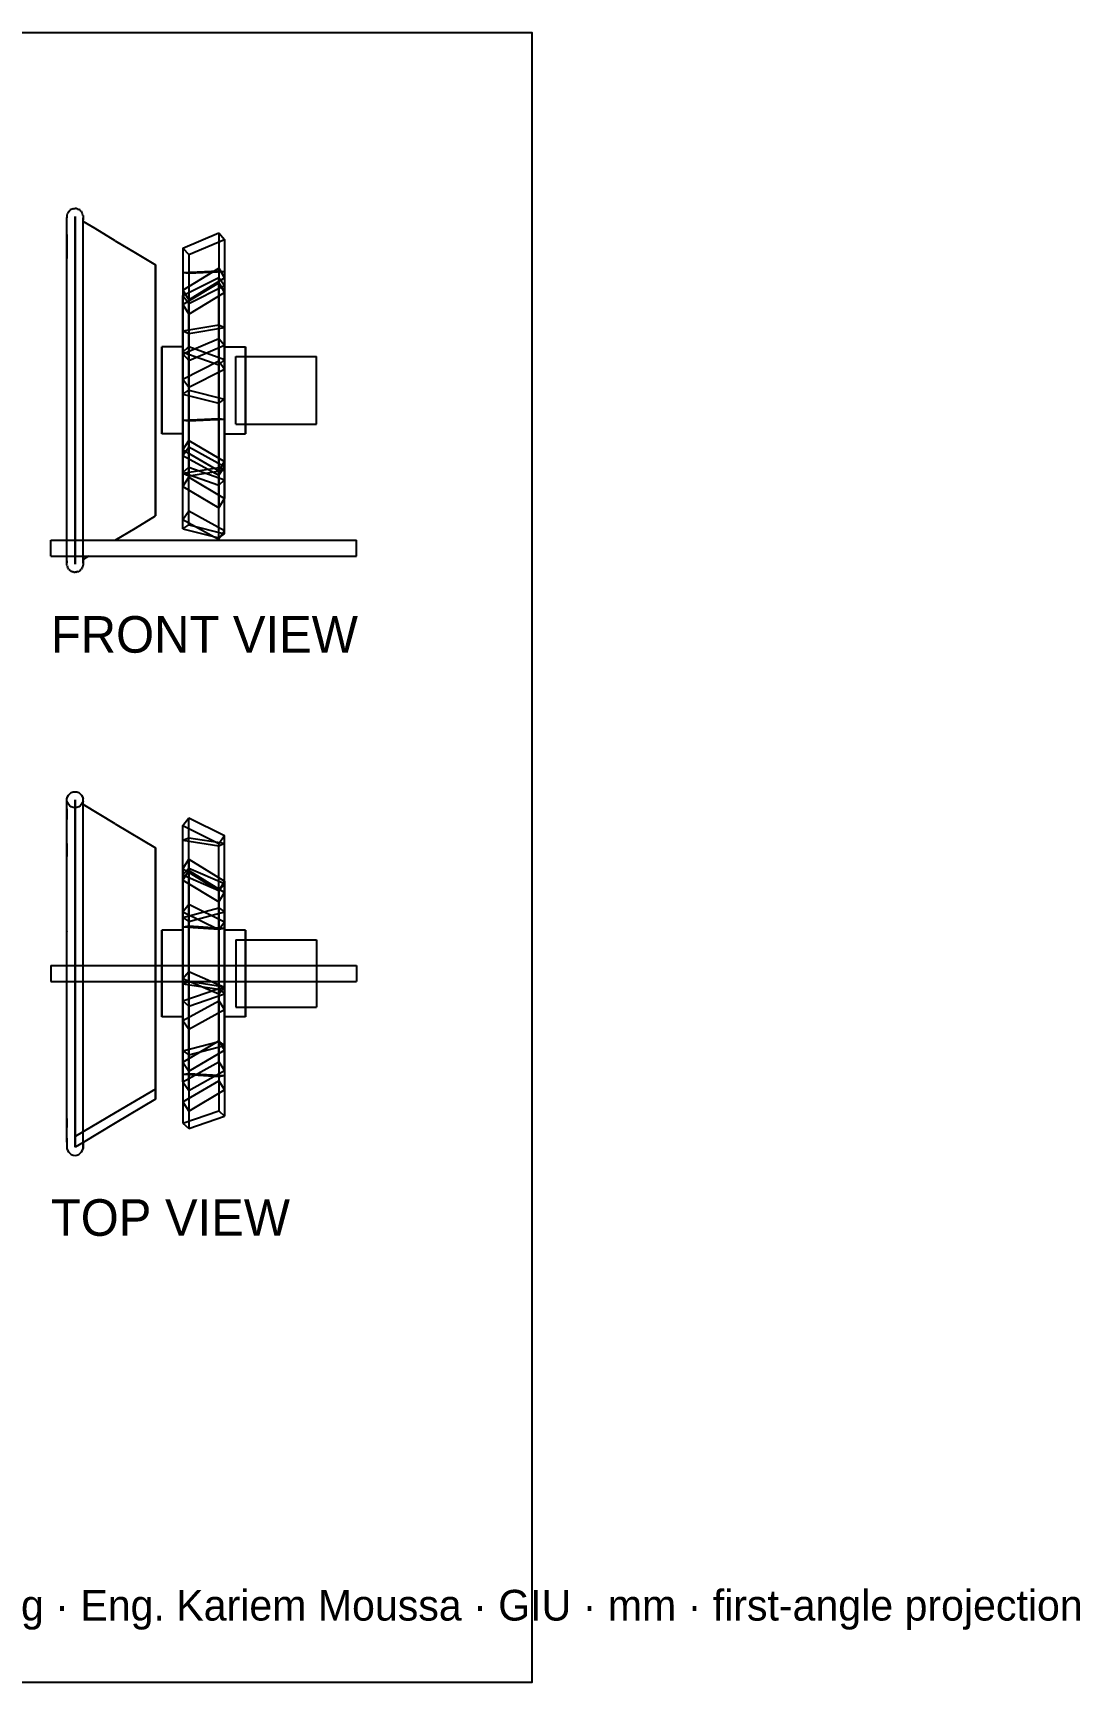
# Model space of a CAD drawing. Header units: millimetres. Extents: x -205 to -83, y -44 to 69.
# Drawn here: x -154.2 to -82.6, y -44.2 to 68.5 of the extents above; entities that cross this region are included whole.
import ezdxf

# ---------------------------------------------------------------- set-up
doc = ezdxf.new("R2010")
doc.units = ezdxf.units.MM
for name, color, linetype in [('BORDER', 7, 'Continuous'), ('HIDDEN', 8, 'Continuous'), ('TEXT', 5, 'Continuous'), ('VISIBLE', 7, 'Continuous')]:
    doc.layers.add(name, color=color, linetype=linetype)

msp = doc.modelspace()

# ---------------------------------------------------------------- linework, layer by layer
at = {"layer": 'BORDER'}
msp.add_lwpolyline([(-204.81, -44.21), (-120.05, -44.21), (-120.05, 68.51), (-204.81, 68.51)], close=True, dxfattribs=at)
at = {"layer": 'HIDDEN'}
for points in [[(-151.3, 55.96), (-151.3, 55.87)], [(-151.3, 55.87), (-151.3, 55.96)], [(-151.3, 55.87), (-151.3, 55.19)], [(-151.3, 55.19), (-151.3, 55.87)], [(-151.3, 55.21), (-151.3, 55.13)], [(-151.3, 55.13), (-151.3, 55.21)], [(-151.3, 55.19), (-151.3, 53.86)], [(-151.3, 53.86), (-151.3, 55.19)], [(-151.3, 55.13), (-151.3, 54.49)], [(-151.3, 54.49), (-151.3, 55.13)], [(-151.3, 54.49), (-151.3, 53.24)], [(-151.3, 53.24), (-151.3, 54.49)], [(-143.52, 53.36), (-141.08, 54.4)], [(-151.3, 53.86), (-151.3, 51.96)], [(-151.3, 51.96), (-151.3, 53.86)], [(-151.3, 53.24), (-151.3, 51.46)], [(-151.3, 51.46), (-151.3, 53.24)], [(-143.92, 53.81), (-143.52, 53.36)], [(-143.52, 53.36), (-143.52, 46.12)], [(-151.3, 51.96), (-151.3, 49.6)], [(-151.3, 49.6), (-151.3, 51.96)], [(-145.8, 52.66), (-145.8, 52.6)], [(-145.8, 52.6), (-145.8, 52.1)], [(-145.8, 52.1), (-145.8, 51.14)], [(-145.8, 51.98), (-145.8, 51.92)], [(-145.8, 51.92), (-145.8, 51.98)], [(-145.8, 51.92), (-145.8, 51.47)], [(-145.8, 51.47), (-145.8, 51.92)], [(-143.92, 52.14), (-141.48, 52.25)], [(-143.92, 52.14), (-143.92, 42.05)], [(-143.92, 52.14), (-143.52, 52.09)], [(-143.52, 52.09), (-141.08, 52.2)], [(-143.52, 52.09), (-143.52, 42)], [(-141.48, 52.25), (-141.48, 42.16)], [(-141.48, 52.25), (-141.08, 52.2)], [(-141.08, 52.2), (-141.08, 42.11)], [(-151.3, 51.46), (-151.3, 49.25)], [(-151.3, 49.25), (-151.3, 51.46)], [(-145.8, 51.47), (-145.8, 50.58)], [(-145.8, 50.58), (-145.8, 51.47)], [(-145.8, 51.14), (-145.8, 49.77)], [(-143.92, 49.95), (-141.48, 51.44)], [(-143.92, 50.94), (-143.52, 50.28)], [(-143.52, 50.28), (-141.08, 51.77)], [(-143.52, 49.29), (-141.08, 50.78)], [(-141.48, 46.09), (-141.48, 51.8)], [(-141.48, 51.8), (-141.48, 47.63)], [(-141.48, 51.8), (-141.48, 51.44)], [(-141.48, 51.44), (-141.08, 50.78)], [(-141.08, 51.26), (-141.08, 47.17)], [(-141.08, 51.26), (-141.08, 50.78)], [(-151.3, 49.6), (-151.3, 46.92)], [(-151.3, 46.92), (-151.3, 49.6)], [(-145.8, 50.58), (-145.8, 49.32)], [(-145.8, 49.32), (-145.8, 50.58)], [(-145.8, 49.77), (-145.8, 48.07)], [(-143.92, 50.57), (-143.92, 46.58)], [(-143.92, 50.57), (-143.92, 49.95)], [(-143.92, 49.95), (-143.52, 49.29)], [(-143.52, 50.28), (-143.52, 49.29)], [(-151.3, 49.25), (-151.3, 46.74)], [(-151.3, 46.74), (-151.3, 49.25)], [(-145.8, 49.32), (-145.8, 47.75)], [(-145.8, 47.75), (-145.8, 49.32)], [(-141.48, 38.81), (-141.48, 48.55)], [(-145.8, 48.07), (-145.8, 46.13)], [(-145.8, 47.75), (-145.8, 45.97)], [(-145.8, 45.97), (-145.8, 47.75)], [(-143.92, 44.85), (-143.92, 48.15)], [(-143.92, 46.58), (-141.48, 47.63)], [(-143.52, 44.31), (-143.52, 48.22)], [(-141.48, 47.63), (-141.08, 47.17)], [(-141.08, 45.54), (-141.08, 48.38)], [(-151.3, 46.92), (-151.3, 44.08)], [(-151.3, 44.08), (-151.3, 46.92)], [(-151.3, 46.74), (-151.3, 44.08)], [(-151.3, 44.08), (-151.3, 46.74)], [(-145.36, 47.05), (-145.36, 47.03)], [(-145.36, 47.03), (-145.36, 46.86)], [(-145.36, 46.86), (-145.36, 46.53)], [(-145.36, 46.53), (-145.36, 46.06)], [(-143.92, 46.69), (-143.52, 47.07)], [(-143.92, 46.69), (-141.48, 45.82)], [(-143.92, 46.69), (-143.92, 38.46)], [(-143.92, 46.58), (-143.52, 46.12)], [(-143.52, 46.12), (-141.08, 47.17)], [(-143.52, 47.07), (-141.08, 46.2)], [(-143.52, 47.07), (-143.52, 38.84)], [(-140.3, 46.39), (-134.8, 46.39)], [(-140.3, 41.77), (-140.3, 46.39)], [(-139.64, 47.05), (-139.64, 47.03)], [(-139.64, 47.03), (-139.64, 46.86)], [(-139.64, 46.86), (-139.64, 46.53)], [(-139.64, 46.53), (-139.64, 46.06)], [(-139.64, 46.04), (-139.64, 46.39)], [(-134.8, 41.77), (-134.8, 46.39)], [(-145.8, 46.13), (-145.8, 44.08)], [(-145.8, 45.97), (-145.8, 44.08)], [(-145.8, 44.08), (-145.8, 45.97)], [(-145.36, 46.06), (-145.36, 45.47)], [(-145.36, 45.47), (-145.36, 44.8)], [(-143.92, 44.85), (-141.48, 46.09)], [(-143.52, 44.31), (-141.08, 45.54)], [(-141.48, 45.82), (-141.08, 46.2)], [(-141.48, 46.09), (-141.08, 45.54)], [(-141.48, 45.82), (-141.48, 37.59)], [(-141.08, 46.2), (-141.08, 37.97)], [(-140.3, 42.24), (-140.3, 45.93)], [(-139.64, 46.06), (-139.64, 45.47)], [(-139.64, 45.93), (-139.64, 46.04)], [(-139.64, 45.47), (-139.64, 44.8)], [(-151.3, 41.42), (-151.3, 44.08)], [(-151.3, 44.08), (-151.3, 41.42)], [(-151.3, 41.24), (-151.3, 44.08)], [(-151.3, 44.08), (-151.3, 41.24)], [(-145.8, 42.19), (-145.8, 44.08)], [(-145.8, 44.08), (-145.8, 42.19)], [(-145.8, 44.08), (-145.8, 42.03)], [(-145.36, 44.8), (-145.36, 44.09)], [(-145.36, 44.09), (-145.36, 43.38)], [(-143.92, 44.85), (-143.52, 44.31)], [(-143.92, 43.83), (-143.52, 44.1)], [(-143.52, 44.1), (-141.08, 43.48)], [(-143.52, 38.23), (-143.52, 44.1)], [(-139.64, 44.8), (-139.64, 44.09)], [(-139.64, 44.09), (-139.64, 43.38)], [(-145.36, 43.38), (-145.36, 42.71)], [(-143.92, 43.83), (-141.48, 43.21)], [(-143.92, 38.41), (-143.92, 43.83)], [(-141.48, 43.21), (-141.08, 43.48)], [(-141.48, 34), (-141.48, 43.21)], [(-141.08, 38.63), (-141.08, 43.48)], [(-139.64, 43.38), (-139.64, 42.71)], [(-145.8, 40.41), (-145.8, 42.19)], [(-145.8, 42.19), (-145.8, 40.41)], [(-145.8, 42.03), (-145.8, 40.09)], [(-145.36, 42.71), (-145.36, 42.12)], [(-145.36, 42.12), (-145.36, 41.64)], [(-143.92, 42.05), (-141.48, 42.16)], [(-143.92, 42.05), (-143.52, 42)], [(-143.52, 42), (-141.08, 42.11)], [(-141.48, 42.16), (-141.08, 42.11)], [(-140.3, 41.77), (-134.8, 41.77)], [(-139.64, 42.71), (-139.64, 42.12)], [(-139.64, 42.1), (-139.64, 42.24)], [(-139.64, 42.12), (-139.64, 41.64)], [(-139.64, 41.77), (-139.64, 42.1)], [(-151.3, 38.91), (-151.3, 41.42)], [(-151.3, 41.42), (-151.3, 38.91)], [(-151.3, 38.56), (-151.3, 41.24)], [(-151.3, 41.24), (-151.3, 38.56)], [(-145.36, 41.64), (-145.36, 41.31)], [(-145.36, 41.31), (-145.36, 41.13)], [(-145.36, 41.13), (-145.36, 41.11)], [(-143.92, 40.02), (-143.52, 40.66)], [(-143.52, 40.66), (-141.08, 39.21)], [(-143.52, 40.66), (-143.52, 38.14)], [(-139.64, 41.64), (-139.64, 41.31)], [(-139.64, 41.31), (-139.64, 41.13)], [(-139.64, 41.13), (-139.64, 41.11)], [(-145.8, 38.84), (-145.8, 40.41)], [(-145.8, 40.41), (-145.8, 38.84)], [(-145.8, 40.09), (-145.8, 38.39)], [(-143.92, 39.63), (-143.52, 40.22)], [(-143.92, 40.02), (-141.48, 38.57)], [(-143.92, 40.02), (-143.92, 37.51)], [(-143.92, 39.63), (-141.48, 38.28)], [(-143.92, 35.25), (-143.92, 39.63)], [(-143.52, 40.22), (-141.08, 38.87)], [(-143.52, 35.84), (-143.52, 40.22)], [(-151.3, 36.7), (-151.3, 38.91)], [(-151.3, 38.91), (-151.3, 36.7)], [(-151.3, 36.2), (-151.3, 38.56)], [(-151.3, 38.56), (-151.3, 36.2)], [(-145.8, 37.58), (-145.8, 38.84)], [(-145.8, 38.84), (-145.8, 37.58)], [(-145.8, 38.39), (-145.8, 37.02)], [(-143.92, 38.46), (-143.52, 38.84)], [(-143.92, 38.41), (-141.48, 38.81)], [(-143.92, 38.46), (-141.48, 37.59)], [(-143.52, 38.84), (-141.08, 37.97)], [(-141.48, 38.57), (-141.08, 39.21)], [(-141.48, 38.28), (-141.08, 38.87)], [(-141.48, 38.81), (-141.08, 38.63)], [(-141.48, 38.57), (-141.48, 36.06)], [(-141.08, 39.21), (-141.08, 36.69)], [(-141.08, 34.5), (-141.08, 38.87)], [(-145.8, 36.69), (-145.8, 37.58)], [(-145.8, 37.58), (-145.8, 36.69)], [(-143.92, 37.51), (-143.52, 38.14)], [(-143.92, 37.51), (-141.48, 36.06)], [(-143.52, 38.14), (-141.08, 36.69)], [(-141.48, 33.9), (-141.48, 38.28)], [(-141.48, 37.59), (-141.08, 37.97)], [(-151.3, 34.92), (-151.3, 36.7)], [(-151.3, 36.7), (-151.3, 34.92)], [(-151.3, 34.3), (-151.3, 36.2)], [(-151.3, 36.2), (-151.3, 34.3)], [(-145.8, 37.02), (-145.8, 36.06)], [(-145.8, 36.24), (-145.8, 36.69)], [(-145.8, 36.69), (-145.8, 36.24)], [(-145.8, 36.18), (-145.8, 36.24)], [(-145.8, 36.24), (-145.8, 36.18)], [(-141.48, 36.06), (-141.08, 36.69)], [(-145.8, 36.06), (-145.8, 35.56)], [(-145.8, 35.56), (-145.8, 35.5)], [(-143.92, 35.25), (-143.52, 35.84)], [(-143.92, 35.25), (-141.79, 34.07)], [(-143.52, 35.84), (-141.08, 34.5)], [(-152.95, 33.85), (-132.05, 33.85)], [(-152.95, 32.75), (-152.95, 33.85)], [(-151.85, 33.85), (-148.61, 33.85)], [(-151.3, 33.67), (-151.3, 34.92)], [(-151.3, 34.92), (-151.3, 33.67)], [(-151.3, 32.97), (-151.3, 34.3)], [(-151.3, 34.3), (-151.3, 32.97)], [(-141.37, 34.07), (-141.08, 34.5)], [(-132.05, 32.75), (-132.05, 33.85)], [(-152.95, 32.75), (-132.05, 32.75)], [(-151.85, 32.75), (-150.44, 32.75)], [(-151.3, 33.03), (-151.3, 33.67)], [(-151.3, 33.67), (-151.3, 33.03)], [(-151.3, 32.95), (-151.3, 33.03)], [(-151.3, 33.03), (-151.3, 32.95)], [(-151.3, 32.29), (-151.3, 32.97)], [(-151.3, 32.97), (-151.3, 32.29)], [(-151.3, 32.2), (-151.3, 32.29)], [(-151.3, 32.29), (-151.3, 32.2)], [(-151.81, 15.9), (-151.85, 16.03)], [(-151.75, 15.79), (-151.81, 15.9)], [(-151.66, 15.69), (-151.75, 15.79)], [(-151.3, 16.1), (-151.3, 15.75)], [(-151.3, 15.75), (-151.3, 16.1)], [(-150.85, 15.79), (-150.94, 15.69)], [(-150.79, 15.9), (-150.85, 15.79)], [(-150.75, 16.03), (-150.79, 15.9)], [(-151.56, 15.61), (-151.66, 15.69)], [(-151.43, 15.57), (-151.56, 15.61)], [(-151.3, 15.55), (-151.43, 15.57)], [(-151.3, 15.75), (-151.3, 14.74)], [(-151.3, 14.74), (-151.3, 15.75)], [(-151.17, 15.57), (-151.3, 15.55)], [(-151.3, 15.35), (-151.3, 15.03)], [(-151.3, 15.03), (-151.3, 15.35)], [(-151.3, 15.03), (-151.3, 14.08)], [(-151.3, 14.08), (-151.3, 15.03)], [(-151.3, 14.74), (-151.3, 13.11)], [(-151.3, 13.11), (-151.3, 14.74)], [(-151.04, 15.61), (-151.17, 15.57)], [(-150.94, 15.69), (-151.04, 15.61)], [(-151.3, 14.08), (-151.3, 12.55)], [(-151.3, 12.55), (-151.3, 14.08)], [(-143.92, 14.33), (-141.48, 13.11)], [(-141.48, 13.11), (-141.08, 13.65)], [(-151.3, 13.11), (-151.3, 10.97)], [(-151.3, 10.97), (-151.3, 13.11)], [(-151.3, 12.55), (-151.3, 10.55)], [(-151.3, 10.55), (-151.3, 12.55)], [(-145.8, 12.8), (-145.8, 12.55)], [(-145.8, 12.55), (-145.8, 11.82)], [(-143.92, 13.33), (-143.52, 13.49)], [(-143.92, 13.33), (-141.48, 12.95)], [(-143.92, 8.43), (-143.92, 13.33)], [(-143.52, 13.49), (-141.08, 13.12)], [(-143.52, 3.69), (-143.52, 13.49)], [(-141.48, 12.95), (-141.08, 13.12)], [(-141.48, 7.22), (-141.48, 13.11)], [(-141.48, 3.15), (-141.48, 12.95)], [(-141.08, 3.31), (-141.08, 13.12)], [(-145.8, 12.12), (-145.8, 11.89)], [(-145.8, 11.89), (-145.8, 12.12)], [(-145.8, 11.89), (-145.8, 11.21)], [(-145.8, 11.21), (-145.8, 11.89)], [(-145.8, 11.82), (-145.8, 10.64)], [(-143.52, 8.97), (-143.52, 12.03)], [(-143.52, 12.03), (-143.52, 11.25)], [(-143.52, 11.43), (-143.52, 4.36)], [(-151.3, 10.97), (-151.3, 8.43)], [(-151.3, 8.43), (-151.3, 10.97)], [(-151.3, 10.55), (-151.3, 8.17)], [(-151.3, 8.17), (-151.3, 10.55)], [(-145.8, 11.21), (-145.8, 10.13)], [(-145.8, 10.13), (-145.8, 11.21)], [(-145.8, 10.64), (-145.8, 9.09)], [(-143.92, 10.6), (-143.52, 11.25)], [(-143.92, 8.43), (-143.92, 10.97)], [(-143.92, 10.97), (-143.92, 10.6)], [(-143.92, 10.6), (-141.48, 9.11)], [(-143.69, 11.23), (-141.48, 9.88)], [(-143.52, 11.25), (-141.08, 9.76)], [(-141.48, 9.88), (-141.16, 10.4)], [(-141.08, 7.75), (-141.08, 10.37)], [(-141.08, 10.37), (-141.08, 9.76)], [(-145.8, 10.13), (-145.8, 8.71)], [(-145.8, 8.71), (-145.8, 10.13)], [(-145.8, 9.09), (-145.8, 7.26)], [(-141.48, 9.88), (-141.48, 9.11)], [(-141.48, 9.11), (-141.08, 9.76)], [(-151.3, 8.43), (-151.3, 5.65)], [(-151.3, 5.65), (-151.3, 8.43)], [(-151.3, 8.17), (-151.3, 5.56)], [(-151.3, 5.56), (-151.3, 8.17)], [(-145.8, 8.71), (-145.8, 7.02)], [(-145.8, 7.02), (-145.8, 8.71)], [(-143.92, 8.43), (-143.52, 8.97)], [(-143.92, 8.06), (-141.48, 8.71)], [(-143.92, 8.43), (-141.48, 7.22)], [(-143.92, -1.06), (-143.92, 8.06)], [(-143.92, 8.06), (-143.52, 7.78)], [(-143.92, 3.52), (-143.92, 8.06)], [(-143.52, 8.97), (-141.08, 7.75)], [(-143.52, 7.78), (-141.08, 8.43)], [(-141.48, -0.42), (-141.48, 8.71)], [(-141.48, 8.71), (-141.08, 8.43)], [(-141.08, -0.7), (-141.08, 8.43)], [(-145.8, 7.26), (-145.8, 5.25)], [(-145.8, 7.02), (-145.8, 5.17)], [(-145.8, 5.17), (-145.8, 7.02)], [(-145.36, 7.19), (-145.36, 7.11)], [(-145.36, 7.11), (-145.36, 6.86)], [(-145.36, 6.86), (-145.36, 6.45)], [(-143.92, 7.4), (-143.92, 3.89)], [(-143.63, 7.45), (-143.52, 7.47)], [(-143.52, -1.35), (-143.52, 7.78)], [(-143.52, 7.47), (-141.24, 7.33)], [(-143.52, 7.47), (-143.52, -2.61)], [(-141.48, 7.22), (-141.08, 7.75)], [(-141.48, 7.28), (-141.48, 2.82)], [(-141.08, 7.32), (-141.08, 3.29)], [(-139.64, 7.19), (-139.64, 7.11)], [(-139.64, 7.11), (-139.64, 6.86)], [(-139.64, 6.86), (-139.64, 6.45)], [(-151.3, 5.65), (-151.3, 2.79)], [(-151.3, 2.79), (-151.3, 5.65)], [(-145.36, 6.45), (-145.36, 5.92)], [(-145.36, 5.92), (-145.36, 5.28)], [(-140.3, 6.53), (-134.8, 6.53)], [(-140.3, 6.53), (-140.3, 1.91)], [(-140.3, 6.06), (-140.3, 2.38)], [(-139.64, 6.44), (-139.64, 6.53)], [(-139.64, 6.45), (-139.64, 5.92)], [(-139.64, 6.06), (-139.64, 6.44)], [(-139.64, 5.92), (-139.64, 5.28)], [(-134.8, 6.53), (-134.8, 1.91)], [(-152.95, 4.77), (-132.05, 4.77)], [(-152.95, 4.77), (-152.95, 3.67)], [(-151.85, 4.77), (-145.8, 4.77)], [(-151.3, 5.56), (-151.3, 2.88)], [(-151.3, 2.88), (-151.3, 5.56)], [(-145.8, 5.25), (-145.8, 3.19)], [(-145.8, 5.17), (-145.8, 3.27)], [(-145.8, 3.27), (-145.8, 5.17)], [(-145.36, 5.28), (-145.36, 4.59)], [(-145.36, 4.77), (-134.8, 4.77)], [(-145.36, 4.59), (-145.36, 3.87)], [(-139.64, 5.28), (-139.64, 4.59)], [(-139.64, 4.59), (-139.64, 3.87)], [(-132.05, 4.77), (-132.05, 3.67)], [(-152.95, 3.67), (-132.05, 3.67)], [(-151.85, 3.67), (-145.8, 3.67)], [(-145.36, 3.87), (-145.36, 3.18)], [(-145.36, 3.67), (-134.8, 3.67)], [(-143.92, 3.89), (-143.52, 4.36)], [(-143.92, 3.89), (-141.48, 2.82)], [(-143.92, 3.52), (-143.52, 3.69)], [(-143.92, 3.52), (-141.48, 3.15)], [(-143.52, 4.36), (-141.08, 3.29)], [(-143.52, 3.69), (-141.08, 3.31)], [(-139.64, 3.87), (-139.64, 3.18)], [(-151.3, 2.88), (-151.3, 0.27)], [(-151.3, 0.27), (-151.3, 2.88)], [(-151.3, 2.79), (-151.3, 0.01)], [(-151.3, 0.01), (-151.3, 2.79)], [(-145.8, 3.27), (-145.8, 1.42)], [(-145.8, 1.42), (-145.8, 3.27)], [(-145.8, 3.19), (-145.8, 1.18)], [(-145.36, 3.18), (-145.36, 2.54)], [(-145.36, 2.54), (-145.36, 2)], [(-143.92, 2.35), (-141.48, 3.19)], [(-143.92, 1), (-141.48, 2.36)], [(-143.92, 2.35), (-143.92, -2.67)], [(-143.92, 2.35), (-143.52, 1.98)], [(-143.52, 1.98), (-141.08, 2.82)], [(-141.48, 3.15), (-141.08, 3.31)], [(-141.48, 2.82), (-141.08, 3.29)], [(-141.48, 3.19), (-141.48, -2.82)], [(-141.48, 3.19), (-141.08, 2.82)], [(-141.48, -1.81), (-141.48, 2.36)], [(-141.48, 2.36), (-141.08, 1.77)], [(-141.08, 2.82), (-141.08, -2.75)], [(-139.64, 3.18), (-139.64, 2.54)], [(-139.64, 2.54), (-139.64, 2)], [(-139.64, 1.99), (-139.64, 2.38)], [(-145.8, 1.42), (-145.8, -0.27)], [(-145.8, -0.27), (-145.8, 1.42)], [(-145.8, 1.18), (-145.8, -0.65)], [(-145.36, 2), (-145.36, 1.6)], [(-145.36, 1.6), (-145.36, 1.34)], [(-145.36, 1.34), (-145.36, 1.25)], [(-143.52, 1.98), (-143.52, -6.37)], [(-143.52, 0.41), (-141.08, 1.77)], [(-141.08, -2.41), (-141.08, 1.77)], [(-140.3, 1.91), (-134.8, 1.91)], [(-139.64, 2), (-139.64, 1.6)], [(-139.64, 1.91), (-139.64, 1.99)], [(-139.64, 1.6), (-139.64, 1.34)], [(-139.64, 1.34), (-139.64, 1.25)], [(-151.3, 0.27), (-151.3, -2.11)], [(-151.3, -2.11), (-151.3, 0.27)], [(-151.3, 0.01), (-151.3, -2.53)], [(-151.3, -2.53), (-151.3, 0.01)], [(-143.92, -3.18), (-143.92, 1)], [(-143.92, 1), (-143.52, 0.41)], [(-143.52, -3.77), (-143.52, 0.41)], [(-145.8, -0.27), (-145.8, -1.69)], [(-145.8, -1.69), (-145.8, -0.27)], [(-145.8, -0.65), (-145.8, -2.2)], [(-143.92, -1.83), (-141.48, -0.39)], [(-143.92, -1.06), (-141.48, -0.42)], [(-143.92, -1.06), (-143.52, -1.35)], [(-143.52, -1.35), (-141.08, -0.7)], [(-143.52, -2.46), (-141.08, -1.02)], [(-141.48, -0.39), (-141.48, -3.11)], [(-141.48, -0.39), (-141.08, -1.02)], [(-141.48, -0.42), (-141.08, -0.7)], [(-141.08, -1.02), (-141.08, -3.74)], [(-151.3, -2.11), (-151.3, -4.11)], [(-151.3, -4.11), (-151.3, -2.11)], [(-145.8, -1.69), (-145.8, -2.77)], [(-145.8, -2.77), (-145.8, -1.69)], [(-145.8, -2.2), (-145.8, -3.38)], [(-143.92, -3.18), (-141.48, -1.81)], [(-143.92, -1.83), (-143.92, -4.55)], [(-143.92, -1.83), (-143.52, -2.46)], [(-141.48, -1.81), (-141.08, -2.41)], [(-151.3, -2.53), (-151.3, -4.67)], [(-151.3, -4.67), (-151.3, -2.53)], [(-145.8, -2.77), (-145.8, -3.45)], [(-145.8, -3.45), (-145.8, -2.77)], [(-145.8, -3.38), (-145.8, -4.11)], [(-143.92, -2.67), (-143.52, -2.61)], [(-143.92, -4.55), (-141.48, -3.11)], [(-143.92, -3.18), (-143.52, -3.77)], [(-143.52, -3.77), (-141.08, -2.41)], [(-143.52, -2.46), (-143.52, -5.18)], [(-143.52, -2.61), (-141.08, -2.75)], [(-141.48, -3.11), (-141.08, -3.74)], [(-151.3, -4.11), (-151.3, -5.64)], [(-151.3, -5.64), (-151.3, -4.11)], [(-145.8, -3.68), (-148.55, -5.3)], [(-145.8, -3.45), (-145.8, -3.68)], [(-145.8, -3.68), (-145.8, -3.45)], [(-145.8, -4.11), (-145.8, -4.36)], [(-143.52, -5.18), (-141.08, -3.74)], [(-151.3, -4.67), (-151.3, -6.3)], [(-151.3, -6.3), (-151.3, -4.67)], [(-148.55, -5.3), (-151.3, -6.91)], [(-143.92, -4.55), (-143.52, -5.18)], [(-151.3, -5.64), (-151.3, -6.59)], [(-151.3, -6.59), (-151.3, -5.64)], [(-151.3, -6.3), (-151.3, -7.31)], [(-151.3, -7.31), (-151.3, -6.3)], [(-151.3, -6.59), (-151.3, -6.91)], [(-151.3, -6.91), (-151.3, -6.59)], [(-151.3, -7.31), (-151.3, -7.66)], [(-151.3, -7.66), (-151.3, -7.31)], [(-150.75, -7.33), (-151.3, -7.66)]]:
    msp.add_lwpolyline(points, dxfattribs=at)
at = {"layer": 'VISIBLE'}
for points in [[(-151.66, 56.37), (-151.72, 56.32)], [(-151.62, 56.41), (-151.66, 56.37)], [(-151.56, 56.45), (-151.62, 56.41)], [(-151.5, 56.47), (-151.56, 56.45)], [(-151.43, 56.49), (-151.5, 56.47)], [(-151.43, 56.49), (-151.37, 56.51)], [(-151.37, 56.51), (-151.3, 56.51)], [(-151.23, 56.51), (-151.3, 56.51)], [(-151.17, 56.49), (-151.23, 56.51)], [(-151.1, 56.47), (-151.17, 56.49)], [(-151.1, 56.47), (-151.04, 56.45)], [(-150.98, 56.41), (-151.04, 56.45)], [(-150.98, 56.41), (-150.94, 56.37)], [(-150.88, 56.32), (-150.94, 56.37)], [(-151.84, 56.04), (-151.85, 56.03)], [(-151.85, 56.03), (-151.85, 55.87)], [(-151.85, 55.87), (-151.85, 55.9)], [(-151.85, 55.8), (-151.85, 55.87)], [(-151.85, 55.19), (-151.85, 55.8)], [(-151.84, 56.04), (-151.81, 56.16)], [(-151.79, 56.2), (-151.81, 56.16)], [(-151.75, 56.27), (-151.79, 56.2)], [(-151.72, 56.32), (-151.75, 56.27)], [(-150.88, 56.32), (-150.85, 56.27)], [(-150.81, 56.2), (-150.85, 56.27)], [(-150.79, 56.16), (-150.81, 56.2)], [(-150.76, 56.04), (-150.79, 56.16)], [(-150.75, 56.03), (-150.76, 56.04)], [(-150.75, 56.03), (-150.75, 55.87)], [(-150.75, 55.87), (-150.75, 55.74)], [(-150.75, 55.8), (-150.75, 55.87)], [(-150.75, 55.19), (-150.75, 55.8)], [(-149.92, 55.14), (-150.75, 55.63)], [(-151.85, 54.74), (-151.85, 55.19)], [(-151.85, 54.74), (-151.85, 53.86)], [(-151.85, 53.86), (-151.85, 54.74)], [(-150.75, 54.76), (-150.75, 55.19)], [(-150.75, 53.86), (-150.75, 54.76)], [(-148.55, 54.31), (-149.92, 55.14)], [(-148.55, 54.31), (-147.17, 53.48)], [(-143.92, 53.81), (-141.48, 54.86)], [(-141.48, 54.86), (-141.48, 51.8)], [(-141.48, 54.86), (-141.08, 54.4)], [(-141.08, 54.4), (-141.08, 51.26)], [(-151.85, 53.86), (-151.85, 53.1)], [(-151.85, 53.11), (-151.85, 53.86)], [(-151.85, 51.96), (-151.85, 53.11)], [(-150.75, 53.11), (-150.75, 53.86)], [(-150.75, 51.96), (-150.75, 53.11)], [(-147.17, 53.48), (-145.8, 52.66)], [(-143.92, 53.81), (-143.92, 50.57)], [(-151.85, 50.92), (-151.85, 51.96)], [(-150.75, 50.93), (-150.75, 51.96)], [(-145.8, 52.6), (-145.8, 52.66)], [(-145.8, 52.1), (-145.8, 52.6)], [(-145.8, 51.14), (-145.8, 52.1)], [(-143.92, 50.94), (-141.48, 52.43)], [(-141.48, 52.43), (-141.48, 51.8)], [(-141.48, 52.43), (-141.08, 51.77)], [(-151.85, 50.93), (-151.85, 50.92)], [(-151.85, 49.6), (-151.85, 50.92)], [(-150.75, 49.6), (-150.75, 50.93)], [(-145.8, 49.77), (-145.8, 51.14)], [(-143.92, 50.57), (-141.48, 51.8)], [(-143.92, 50.94), (-143.92, 50.57)], [(-143.52, 50.03), (-141.08, 51.26)], [(-141.48, 51.8), (-141.08, 51.26)], [(-141.08, 51.77), (-141.08, 51.26)], [(-141.08, 48.38), (-141.08, 51.26)], [(-151.85, 48.35), (-151.85, 49.6)], [(-150.75, 48.36), (-150.75, 49.6)], [(-145.8, 48.07), (-145.8, 49.77)], [(-143.92, 48.15), (-143.92, 50.57)], [(-143.92, 50.57), (-143.52, 50.03)], [(-143.52, 48.22), (-143.52, 50.03)], [(-143.92, 48.15), (-141.48, 48.55)], [(-141.48, 48.55), (-141.08, 48.38)], [(-151.85, 48.36), (-151.85, 48.35)], [(-151.85, 46.92), (-151.85, 48.35)], [(-150.75, 46.92), (-150.75, 48.36)], [(-145.8, 46.13), (-145.8, 48.07)], [(-143.92, 38.41), (-143.92, 48.15)], [(-143.92, 48.15), (-143.52, 47.97)], [(-143.52, 47.97), (-141.08, 48.38)], [(-143.52, 38.23), (-143.52, 47.97)], [(-141.08, 38.63), (-141.08, 48.38)], [(-151.85, 45.53), (-151.85, 46.92)], [(-150.75, 45.53), (-150.75, 46.92)], [(-145.36, 47.03), (-145.36, 47.05)], [(-143.92, 47.05), (-145.36, 47.05)], [(-145.36, 46.85), (-145.36, 47.03)], [(-145.36, 46.52), (-145.36, 46.85)], [(-145.36, 46.04), (-145.36, 46.52)], [(-141.08, 47.05), (-139.64, 47.05)], [(-140.3, 46.39), (-134.8, 46.39)], [(-140.3, 45.93), (-140.3, 46.39)], [(-139.64, 47.03), (-139.64, 47.05)], [(-139.64, 46.85), (-139.64, 47.03)], [(-139.64, 46.52), (-139.64, 46.85)], [(-139.64, 46.39), (-139.64, 46.52)], [(-134.8, 41.77), (-134.8, 46.39)], [(-151.85, 45.53), (-151.85, 45.53)], [(-151.85, 44.08), (-151.85, 45.53)], [(-150.75, 44.08), (-150.75, 45.53)], [(-145.8, 44.08), (-145.8, 46.13)], [(-145.36, 45.45), (-145.36, 46.04)], [(-145.36, 44.78), (-145.36, 45.45)], [(-139.64, 45.45), (-139.64, 45.93)], [(-139.64, 44.78), (-139.64, 45.45)], [(-151.85, 42.63), (-151.85, 44.08)], [(-150.75, 42.63), (-150.75, 44.08)], [(-145.8, 42.03), (-145.8, 44.08)], [(-145.36, 44.07), (-145.36, 44.78)], [(-145.36, 43.36), (-145.36, 44.07)], [(-139.64, 44.07), (-139.64, 44.78)], [(-139.64, 43.36), (-139.64, 44.07)], [(-145.36, 42.69), (-145.36, 43.36)], [(-139.64, 42.69), (-139.64, 43.36)], [(-151.85, 41.24), (-151.85, 42.63)], [(-150.75, 41.24), (-150.75, 42.63)], [(-145.8, 40.09), (-145.8, 42.03)], [(-145.36, 42.1), (-145.36, 42.69)], [(-145.36, 41.63), (-145.36, 42.1)], [(-140.3, 41.77), (-140.3, 42.24)], [(-140.3, 41.77), (-134.8, 41.77)], [(-139.64, 42.24), (-139.64, 42.69)], [(-139.64, 41.63), (-139.64, 41.77)], [(-151.85, 39.8), (-151.85, 41.24)], [(-150.75, 39.81), (-150.75, 41.24)], [(-145.36, 41.3), (-145.36, 41.63)], [(-145.36, 41.13), (-145.36, 41.3)], [(-145.36, 41.11), (-145.36, 41.13)], [(-143.92, 41.11), (-145.36, 41.11)], [(-141.08, 41.11), (-139.64, 41.11)], [(-139.64, 41.3), (-139.64, 41.63)], [(-139.64, 41.13), (-139.64, 41.3)], [(-139.64, 41.11), (-139.64, 41.13)], [(-151.85, 39.81), (-151.85, 39.8)], [(-151.85, 38.56), (-151.85, 39.8)], [(-150.75, 38.56), (-150.75, 39.81)], [(-145.8, 38.39), (-145.8, 40.09)], [(-151.85, 37.23), (-151.85, 38.56)], [(-150.75, 37.23), (-150.75, 38.56)], [(-145.8, 37.02), (-145.8, 38.39)], [(-143.92, 38.41), (-143.52, 38.23)], [(-143.92, 34.61), (-143.92, 38.41)], [(-143.52, 38.23), (-141.08, 38.63)], [(-141.08, 34.27), (-141.08, 38.63)], [(-151.85, 36.2), (-151.85, 37.23)], [(-150.75, 36.2), (-150.75, 37.23)], [(-143.52, 34.88), (-143.52, 38.23)], [(-151.85, 35.05), (-151.85, 36.2)], [(-150.75, 35.07), (-150.75, 36.2)], [(-145.8, 36.06), (-145.8, 37.02)], [(-151.85, 34.3), (-151.85, 35.05)], [(-150.75, 34.3), (-150.75, 35.07)], [(-147.17, 34.67), (-145.8, 35.5)], [(-145.8, 35.56), (-145.8, 36.06)], [(-145.8, 35.5), (-145.8, 35.56)], [(-152.95, 33.85), (-151.85, 33.85)], [(-152.95, 32.75), (-152.95, 33.85)], [(-151.85, 33.4), (-151.85, 34.3)], [(-150.75, 33.42), (-150.75, 34.3)], [(-148.61, 33.85), (-132.05, 33.85)], [(-148.55, 33.85), (-147.17, 34.67)], [(-148.55, 33.85), (-148.55, 33.85)], [(-143.92, 34.61), (-143.52, 34.88)], [(-143.92, 34.61), (-141.48, 34)], [(-143.52, 34.88), (-141.08, 34.27)], [(-141.79, 34.07), (-141.48, 33.9)], [(-141.48, 34), (-141.08, 34.27)], [(-141.48, 33.9), (-141.37, 34.07)], [(-132.05, 32.75), (-132.05, 33.85)], [(-152.95, 32.75), (-151.85, 32.75)], [(-151.85, 32.97), (-151.85, 33.4)], [(-151.85, 32.36), (-151.85, 32.97)], [(-150.75, 32.97), (-150.75, 33.42)], [(-150.75, 32.43), (-150.75, 32.97)], [(-150.38, 32.75), (-150.75, 32.53)], [(-150.44, 32.75), (-132.05, 32.75)], [(-151.85, 32.42), (-151.85, 32.29)], [(-151.85, 32.29), (-151.85, 32.36)], [(-151.85, 32.13), (-151.85, 32.29)], [(-151.84, 32.12), (-151.85, 32.13)], [(-151.84, 32.12), (-151.81, 32)], [(-151.79, 31.96), (-151.81, 32)], [(-151.79, 31.96), (-151.75, 31.89)], [(-151.72, 31.84), (-151.75, 31.89)], [(-151.72, 31.84), (-151.66, 31.79)], [(-151.62, 31.75), (-151.66, 31.79)], [(-151.62, 31.75), (-151.56, 31.71)], [(-151.5, 31.69), (-151.56, 31.71)], [(-151.5, 31.69), (-151.43, 31.67)], [(-151.37, 31.65), (-151.43, 31.67)], [(-151.37, 31.65), (-151.3, 31.65)], [(-151.23, 31.65), (-151.3, 31.65)], [(-151.23, 31.65), (-151.17, 31.67)], [(-151.1, 31.69), (-151.17, 31.67)], [(-151.1, 31.69), (-151.04, 31.71)], [(-150.98, 31.75), (-151.04, 31.71)], [(-150.94, 31.79), (-150.98, 31.75)], [(-150.94, 31.79), (-150.88, 31.84)], [(-150.85, 31.89), (-150.88, 31.84)], [(-150.81, 31.96), (-150.85, 31.89)], [(-150.79, 32), (-150.81, 31.96)], [(-150.76, 32.12), (-150.79, 32)], [(-150.75, 32.13), (-150.76, 32.12)], [(-150.75, 32.53), (-150.75, 32.36)], [(-150.75, 32.29), (-150.75, 32.43)], [(-150.75, 32.36), (-150.75, 32.29)], [(-150.75, 32.29), (-150.75, 32.13)], [(-150.75, 32.27), (-150.75, 32.29)], [(-150.75, 32.27), (-150.75, 32.27)], [(-151.85, 16.17), (-151.81, 16.3)], [(-151.85, 15.82), (-151.85, 16.17)], [(-151.85, 15.75), (-151.85, 16.03)], [(-151.81, 16.3), (-151.75, 16.41)], [(-151.75, 16.41), (-151.66, 16.51)], [(-151.66, 16.51), (-151.56, 16.59)], [(-151.56, 16.59), (-151.43, 16.63)], [(-151.43, 16.63), (-151.3, 16.65)], [(-151.3, 16.65), (-151.17, 16.63)], [(-151.17, 16.63), (-151.04, 16.59)], [(-151.04, 16.59), (-150.94, 16.51)], [(-150.94, 16.51), (-150.85, 16.41)], [(-150.85, 16.41), (-150.79, 16.3)], [(-150.79, 16.3), (-150.75, 16.17)], [(-150.75, 15.75), (-150.75, 16.17)], [(-151.85, 15.46), (-151.85, 15.75)], [(-151.85, 15.47), (-151.85, 14.74)], [(-151.85, 14.74), (-151.85, 15.46)], [(-151.85, 14.13), (-151.85, 14.74)], [(-148.55, 14.45), (-150.75, 15.77)], [(-150.75, 15.5), (-150.75, 15.75)], [(-150.75, 14.74), (-150.75, 15.5)], [(-150.75, 14.15), (-150.75, 14.74)], [(-143.92, 14.33), (-143.52, 14.86)], [(-143.52, 14.86), (-141.08, 13.65)], [(-143.52, 12.03), (-143.52, 14.86)], [(-151.85, 13.11), (-151.85, 14.13)], [(-150.75, 13.11), (-150.75, 14.15)], [(-148.55, 14.45), (-145.8, 12.8)], [(-143.92, 10.97), (-143.92, 14.33)], [(-141.08, 10.37), (-141.08, 13.65)], [(-151.85, 12.22), (-151.85, 13.11)], [(-151.85, 13.11), (-151.85, 12.21)], [(-150.75, 12.22), (-150.75, 13.11)], [(-145.8, 12.55), (-145.8, 12.8)], [(-145.8, 11.82), (-145.8, 12.55)], [(-151.85, 10.97), (-151.85, 12.22)], [(-150.75, 10.97), (-150.75, 12.22)], [(-145.8, 10.64), (-145.8, 11.82)], [(-143.92, 11.37), (-143.52, 12.03)], [(-143.92, 10.97), (-143.52, 11.43)], [(-143.92, 11.37), (-143.69, 11.23)], [(-143.92, 11.37), (-143.92, 10.97)], [(-143.52, 12.03), (-141.08, 10.54)], [(-143.52, 11.43), (-141.08, 10.37)], [(-151.85, 9.82), (-151.85, 10.97)], [(-150.75, 9.82), (-150.75, 10.97)], [(-145.8, 9.09), (-145.8, 10.64)], [(-143.92, 10.97), (-141.48, 9.9)], [(-143.92, 10.97), (-143.92, 7.4)], [(-141.48, 9.9), (-141.08, 10.37)], [(-141.16, 10.4), (-141.08, 10.54)], [(-141.08, 10.54), (-141.08, 10.37)], [(-141.08, 10.37), (-141.08, 7.32)], [(-151.85, 8.43), (-151.85, 9.82)], [(-151.85, 9.82), (-151.85, 9.82)], [(-150.75, 8.43), (-150.75, 9.82)], [(-145.8, 7.26), (-145.8, 9.09)], [(-141.48, 9.9), (-141.48, 7.28)], [(-151.85, 7.1), (-151.85, 8.43)], [(-150.75, 7.11), (-150.75, 8.43)], [(-143.92, 8.06), (-143.92, 8.43)], [(-151.85, 7.11), (-151.85, 7.1)], [(-151.85, 5.65), (-151.85, 7.1)], [(-150.75, 5.65), (-150.75, 7.11)], [(-145.8, 5.25), (-145.8, 7.26)], [(-145.36, 7.1), (-145.36, 7.19)], [(-143.92, 7.19), (-145.36, 7.19)], [(-145.36, 6.84), (-145.36, 7.1)], [(-145.36, 6.44), (-145.36, 6.84)], [(-143.92, 7.4), (-143.63, 7.45)], [(-143.92, 7.4), (-141.48, 7.26)], [(-143.92, 7.4), (-143.92, -2.67)], [(-141.48, 7.26), (-141.08, 7.32)], [(-141.48, 7.26), (-141.48, -2.82)], [(-141.24, 7.33), (-141.08, 7.32)], [(-141.08, 7.32), (-141.08, -2.75)], [(-139.64, 7.19), (-141.08, 7.19)], [(-139.64, 7.1), (-139.64, 7.19)], [(-139.64, 6.84), (-139.64, 7.1)], [(-139.64, 6.53), (-139.64, 6.84)], [(-151.85, 4.22), (-151.85, 5.65)], [(-150.75, 4.22), (-150.75, 5.65)], [(-145.36, 5.9), (-145.36, 6.44)], [(-145.36, 5.26), (-145.36, 5.9)], [(-140.3, 6.53), (-134.8, 6.53)], [(-140.3, 6.53), (-140.3, 6.06)], [(-139.64, 5.9), (-139.64, 6.06)], [(-139.64, 5.26), (-139.64, 5.9)], [(-134.8, 6.53), (-134.8, 1.91)], [(-152.95, 4.77), (-151.85, 4.77)], [(-152.95, 4.77), (-152.95, 3.67)], [(-145.8, 3.19), (-145.8, 5.25)], [(-145.8, 4.77), (-145.36, 4.77)], [(-145.36, 4.57), (-145.36, 5.26)], [(-145.36, 3.85), (-145.36, 4.57)], [(-139.64, 4.57), (-139.64, 5.26)], [(-139.64, 3.85), (-139.64, 4.57)], [(-134.8, 4.77), (-132.05, 4.77)], [(-132.05, 4.77), (-132.05, 3.67)], [(-152.95, 3.67), (-151.85, 3.67)], [(-151.85, 2.79), (-151.85, 4.22)], [(-150.75, 2.79), (-150.75, 4.22)], [(-145.8, 3.67), (-145.36, 3.67)], [(-145.36, 3.16), (-145.36, 3.85)], [(-139.64, 3.16), (-139.64, 3.85)], [(-134.8, 3.67), (-132.05, 3.67)], [(-151.85, 1.34), (-151.85, 2.79)], [(-150.75, 1.34), (-150.75, 2.79)], [(-145.8, 1.18), (-145.8, 3.19)], [(-145.36, 2.52), (-145.36, 3.16)], [(-145.36, 1.99), (-145.36, 2.52)], [(-140.3, 2.38), (-140.3, 1.91)], [(-139.64, 2.52), (-139.64, 3.16)], [(-139.64, 2.38), (-139.64, 2.52)], [(-151.85, 0.01), (-151.85, 1.34)], [(-150.75, 0.01), (-150.75, 1.34)], [(-145.8, -0.65), (-145.8, 1.18)], [(-145.36, 1.58), (-145.36, 1.99)], [(-145.36, 1.33), (-145.36, 1.58)], [(-145.36, 1.25), (-145.36, 1.33)], [(-143.92, 1.25), (-145.36, 1.25)], [(-139.64, 1.25), (-141.08, 1.25)], [(-140.3, 1.91), (-134.8, 1.91)], [(-139.64, 1.58), (-139.64, 1.91)], [(-139.64, 1.33), (-139.64, 1.58)], [(-139.64, 1.25), (-139.64, 1.33)], [(-151.85, -1.38), (-151.85, 0.01)], [(-150.75, -1.38), (-150.75, 0.01)], [(-145.8, -2.2), (-145.8, -0.65)], [(-151.85, -2.53), (-151.85, -1.38)], [(-151.85, -1.38), (-151.85, -1.38)], [(-150.75, -2.53), (-150.75, -1.38)], [(-145.8, -3.38), (-145.8, -2.2)], [(-151.85, -3.77), (-151.85, -2.53)], [(-150.75, -3.77), (-150.75, -2.53)], [(-145.8, -4.11), (-145.8, -3.38)], [(-143.92, -2.67), (-143.92, -6)], [(-143.92, -2.67), (-141.48, -2.82)], [(-141.48, -2.82), (-141.08, -2.75)], [(-141.48, -2.82), (-141.48, -5.16)], [(-141.08, -2.75), (-141.08, -5.53)], [(-151.85, -4.67), (-151.85, -3.77)], [(-150.75, -4.67), (-150.75, -3.77)], [(-145.8, -4.36), (-148.55, -6.01)], [(-145.8, -4.36), (-145.8, -4.11)], [(-151.85, -5.71), (-151.85, -4.67)], [(-150.75, -5.69), (-150.75, -4.67)], [(-143.92, -6), (-141.48, -5.16)], [(-143.52, -6.37), (-141.08, -5.53)], [(-141.48, -5.16), (-141.08, -5.53)], [(-151.85, -5.7), (-151.85, -6.3)], [(-151.85, -6.3), (-151.85, -5.71)], [(-151.85, -7.06), (-151.85, -6.3)], [(-150.75, -6.3), (-150.75, -5.69)], [(-148.55, -6.01), (-150.75, -7.33)], [(-150.75, -7.02), (-150.75, -6.3)], [(-143.92, -6), (-143.52, -6.37)], [(-151.85, -7.03), (-151.85, -7.31)], [(-151.85, -7.31), (-151.85, -7.06)], [(-151.85, -7.31), (-151.85, -7.73)], [(-151.85, -7.73), (-151.81, -7.86)], [(-151.81, -7.86), (-151.75, -7.97)], [(-150.85, -7.97), (-150.79, -7.86)], [(-150.79, -7.86), (-150.75, -7.73)], [(-150.75, -7.31), (-150.75, -7.02)], [(-150.75, -7.31), (-150.75, -7.59)], [(-150.75, -7.33), (-150.75, -7.73)], [(-150.75, -7.73), (-150.75, -7.38)], [(-151.75, -7.97), (-151.66, -8.07)], [(-151.66, -8.07), (-151.56, -8.15)], [(-151.56, -8.15), (-151.43, -8.19)], [(-151.43, -8.19), (-151.3, -8.21)], [(-151.3, -8.21), (-151.17, -8.19)], [(-151.17, -8.19), (-151.04, -8.15)], [(-151.04, -8.15), (-150.94, -8.07)], [(-150.94, -8.07), (-150.85, -7.97)]]:
    msp.add_lwpolyline(points, dxfattribs=at)

# ---------------------------------------------------------------- texts
at = {"layer": 'TEXT'}
for s, height, p in [('FRONT VIEW', 2.5, (-152.95, 26.15)), ('TOP VIEW', 2.5, (-152.95, -13.71)), ('Clean-room heat-recovery air-pump rig · Eng. Kariem Moussa · GIU · mm · first-angle projection', 2.1, (-201.81, -40.01))]:
    msp.add_text(s, height=height, dxfattribs=at).set_placement(p)

doc.saveas('drawing.dxf')
